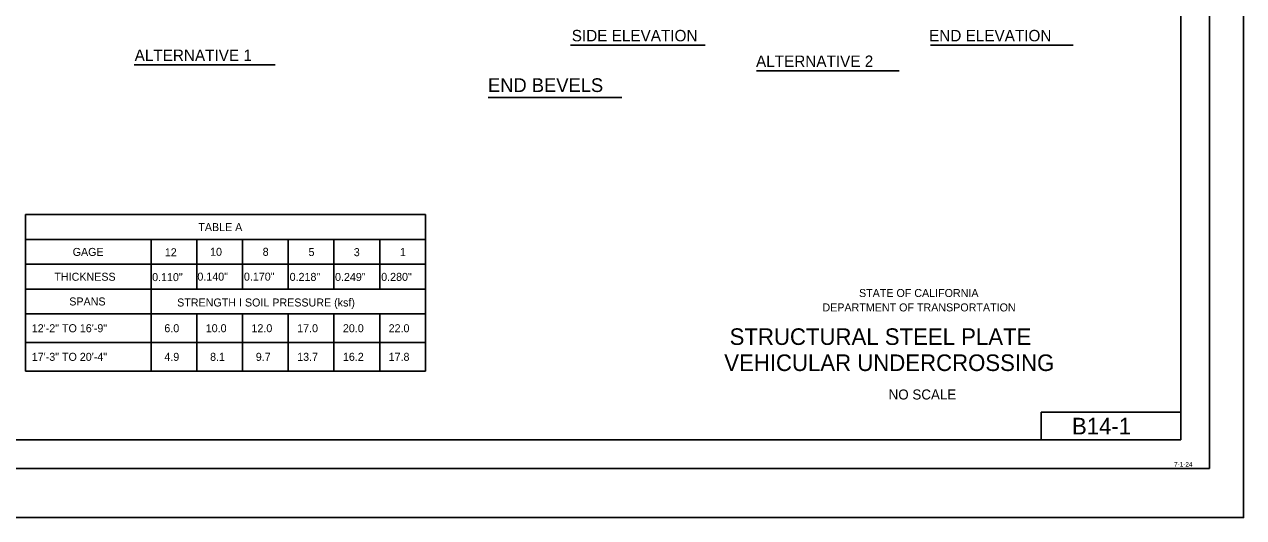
# Model space of a CAD drawing. Extents: x -894 to 866, y -472 to 714.
# Drawn here: x -201 to 866, y -472 to -41 of the extents above; entities that cross this region are included whole.
import ezdxf

# ---------------------------------------------------------------- set-up
doc = ezdxf.new("R2010")
doc.units = 0
for name, color, linetype in [('57 Undefined', 7, 'Continuous'), ('60 Nongeo Data', 7, 'Continuous'), ('border_INSIDE-BORDER-anno', 7, 'Continuous'), ('border_PLOTTING-ELEMENTS', 7, 'Continuous'), ('border_rw_22x34_Cut_Lines', 7, 'Continuous'), ('border_SHEET', 7, 'Continuous'), ('border_WITHIN-BORDER-anno', 7, 'Continuous')]:
    doc.layers.add(name, color=color, linetype=linetype)

msp = doc.modelspace()

# ---------------------------------------------------------------- linework, layer by layer
at = {"layer": '57 Undefined'}
for p, q in [((277.1, -59.4), (395, -59.4)), ((591.9, -59.4), (716.8, -59.4)), ((-104.6, -76.7), (18.6, -76.7)), ((439.9, -81.9), (564.7, -81.9)), ((205.1, -105.2), (322.1, -105.2))]:
    msp.add_line(p, q, dxfattribs=at)
at = {"layer": '60 Nongeo Data'}
for p, q in [((-199.7, -207.6), (150.2, -207.6)), ((-199.7, -344.4), (-199.7, -207.6)), ((150.2, -344.4), (150.2, -207.4)), ((-199.7, -229.3), (150.2, -229.3)), ((-89.8, -344.4), (-89.8, -229.3)), ((-49.8, -272.7), (-49.8, -229.3)), ((-9.8, -272.7), (-9.8, -229.3)), ((30.2, -272.7), (30.2, -229.3)), ((70.2, -272.7), (70.2, -229.3)), ((110.2, -272.7), (110.2, -229.3)), ((-199.7, -251), (150.2, -251)), ((-199.7, -272.7), (150.2, -272.7)), ((-199.7, -294.4), (150.2, -294.4)), ((-180.8, -294.4), (150.2, -294.4)), ((-49.8, -344.4), (-49.8, -294.4)), ((-9.8, -344.4), (-9.8, -294.4)), ((30.2, -344.4), (30.2, -294.4)), ((70.2, -344.4), (70.2, -294.4)), ((110.2, -344.4), (110.2, -294.4)), ((-199.7, -319.4), (150.2, -319.4)), ((-199.7, -344.4), (150.2, -344.4))]:
    msp.add_line(p, q, dxfattribs=at)
at = {"layer": 'border_PLOTTING-ELEMENTS'}
for points in [[(-894, -472.4), (866, -472.4), (866, 713.6), (-894, 713.6)], [(-864, 670.6), (836, 670.6), (836, -429.4), (-864, -429.4)]]:
    msp.add_lwpolyline(points, close=True, dxfattribs=at)
at = {"layer": 'border_rw_22x34_Cut_Lines'}
msp.add_lwpolyline([(-864, 670.6), (836, 670.6), (836, -429.4), (-864, -429.4)], close=True, dxfattribs=at)
at = {"layer": 'border_SHEET'}
for p, q in [((811, 645.6), (811, -404.4)), ((688.9, -404.4), (688.9, -380.4)), ((688.9, -380.4), (810.9, -380.4)), ((811, -404.4), (-814, -404.4))]:
    msp.add_line(p, q, dxfattribs=at)

# ---------------------------------------------------------------- texts
at = {"layer": '57 Undefined'}
for s, height, p in [('SIDE ELEVATION', 10, (278.2, -56.1)), ('END ELEVATION', 10, (590.8, -56.1)), ('ALTERNATIVE 1', 10, (-104.2, -73.3)), ('ALTERNATIVE 2', 10, (439.4, -78.5)), ('END BEVELS', 12, (204.9, -100.4)), ('TABLE A', 7, (-48.5, -222)), ('GAGE', 7, (-158.4, -243.7)), ('12', 7, (-77.8, -244)), ('10', 7, (-38.2, -243.6)), ('8', 7, (7.8, -243.6)), ('5', 7, (47.9, -243.8)), ('3', 7, (87.5, -243.9)), ('1', 7, (127.9, -243.8)), ('THICKNESS', 7, (-174.4, -265.4)), ('0.110"', 7, (-88.9, -265.7)), ('0.140"', 7, (-49.3, -265.3)), ('0.170"', 7, (-8.6, -265.3)), ('0.218"', 7, (31.4, -265.5)), ('0.249"', 7, (71.1, -265.6)), ('0.280"', 7, (111.5, -265.5)), ('SPANS', 7, (-161.4, -287)), ('STRENGTH I SOIL PRESSURE (ksf)', 7, (-67, -287.9)), ('12\'-2" TO 16\'-9"', 7, (-194.2, -310.4)), ('6.0', 7, (-78.2, -310.4)), ('10.0', 7, (-42, -310.4)), ('12.0', 7, (-2, -310.4)), ('17.0', 7, (38, -310.4)), ('20.0', 7, (78, -310.4)), ('22.0', 7, (118, -310.4)), ('17\'-3" TO 20\'-4"', 7, (-194.2, -335.4)), ('4.9', 7, (-78.2, -335.4)), ('8.1', 7, (-38.2, -335.4)), ('9.7', 7, (1.8, -335.4)), ('13.7', 7, (38, -335.4)), ('16.2', 7, (78, -335.4)), ('17.8', 7, (118, -335.4))]:
    msp.add_text(s, height=height, dxfattribs=at).set_placement(p)
at = {"layer": 'border_INSIDE-BORDER-anno'}
for s, height, p in [('STATE OF CALIFORNIA', 7, (529.5, -279.6)), ('DEPARTMENT OF TRANSPORTATION', 7, (497.5, -292.2)), ('STRUCTURAL STEEL PLATE', 14.5, (416.3, -321.5)), ('VEHICULAR UNDERCROSSING', 14.5, (411.6, -344.3)), ('NO SCALE', 8.75, (555.4, -369.2))]:
    msp.add_text(s, height=height, dxfattribs=at).set_placement(p)
at = {"layer": 'border_WITHIN-BORDER-anno'}
for s, height, p in [('B14-1', 14.5, (715.8, -399.7)), ('7-1-24', 4, (805.2, -427.9))]:
    msp.add_text(s, height=height, dxfattribs=at).set_placement(p)

doc.saveas('drawing.dxf')
